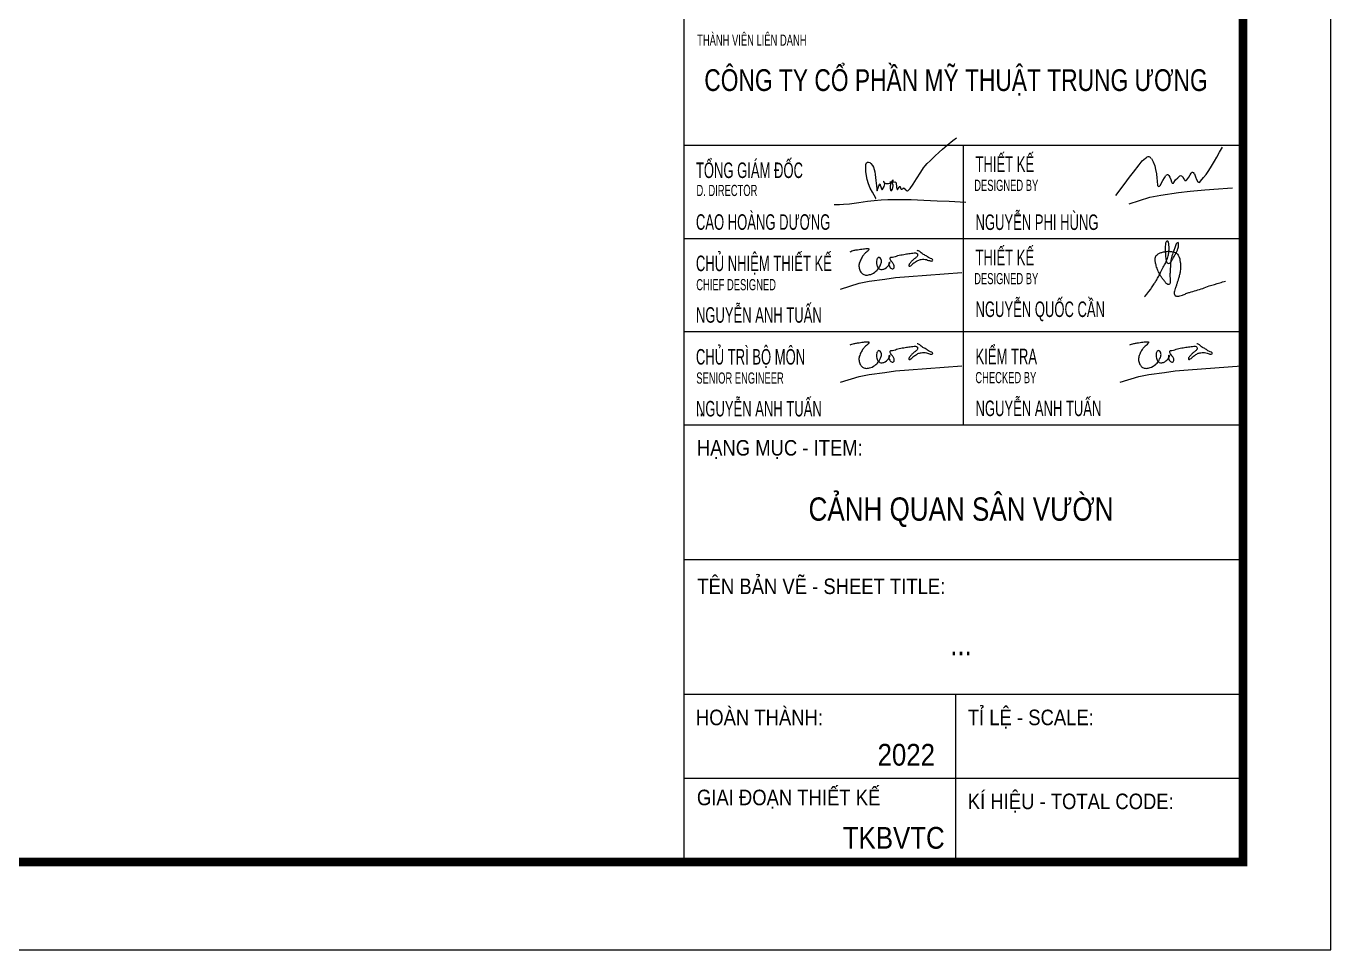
# Model space of a CAD drawing. Header units: millimetres. Extents: x -470 to 125, y -325 to 641.
# Drawn here: x -23.6 to 124.9, y -325.1 to -220 of the extents above; entities that cross this region are included whole.
import ezdxf
from ezdxf.enums import TextEntityAlignment as Align

# ---------------------------------------------------------------- set-up
doc = ezdxf.new("R2010")
doc.units = ezdxf.units.MM
doc.header["$MEASUREMENT"] = 0
doc.layers.add('N2-TEXT02', color=2, linetype='Continuous', lineweight=20)
doc.styles.add('Arial', font='arial_1.ttf')

# ---------------------------------------------------------------- blocks, each defined once
blk = doc.blocks.new('A$C2d57eb36')
for p, q in [((21.76, 14.16), (22.52, 14.85)), ((22.52, 14.85), (23.56, 15.72)), ((23.56, 15.72), (24.83, 16.72)), ((24.83, 16.72), (25.66, 17.35)), ((5.42, 11.61), (5.55, 11.79)), ((5.55, 11.79), (5.73, 11.88)), ((5.73, 11.88), (5.98, 11.88)), ((5.98, 11.88), (6.26, 11.81)), ((6.26, 11.81), (6.52, 11.6)), ((19.12, 11.62), (19.73, 12.23)), ((19.73, 12.23), (20.77, 13.24)), ((20.77, 13.24), (21.76, 14.16)), ((5.34, 10.99), (5.37, 11.4)), ((5.35, 10.41), (5.34, 10.99)), ((5.38, 9.84), (5.35, 10.41)), ((5.37, 11.4), (5.42, 11.61)), ((5.53, 8.84), (5.38, 9.84)), ((5.7, 8.03), (5.53, 8.84)), ((6.52, 11.6), (6.84, 11.2)), ((6.84, 11.2), (7.06, 10.8)), ((7.06, 10.8), (7.26, 10.3)), ((7.26, 10.3), (7.38, 9.75)), ((7.38, 9.75), (7.48, 9.14)), ((7.48, 9.14), (7.57, 8.47)), ((16.73, 8.17), (17.67, 9.69)), ((17.67, 9.69), (18.27, 10.63)), ((18.27, 10.63), (18.64, 11.07)), ((18.64, 11.07), (19.12, 11.62)), ((5.96, 7.09), (5.7, 8.03)), ((6.36, 6.12), (5.96, 7.09)), ((6.83, 5.23), (6.36, 6.12)), ((7.57, 8.47), (7.63, 7.79)), ((7.63, 7.79), (7.75, 6.6)), ((7.75, 6.6), (7.83, 5.91)), ((7.83, 5.91), (7.86, 5.57)), ((7.94, 5.58), (8.42, 6.98)), ((8.64, 6.65), (8.89, 5.93)), ((8.89, 5.93), (8.92, 5.81)), ((9.06, 5.73), (9.26, 6.08)), ((9.26, 6.08), (9.46, 6.46)), ((9.32, 7.65), (9.31, 7.63)), ((9.31, 7.63), (9.32, 7.59)), ((9.34, 7.65), (9.32, 7.65)), ((9.32, 7.59), (9.34, 7.53)), ((9.4, 7.6), (9.34, 7.65)), ((9.34, 7.53), (9.39, 7.47)), ((9.39, 7.47), (9.42, 7.44)), ((9.49, 7.47), (9.4, 7.6)), ((9.42, 7.44), (9.47, 7.37)), ((9.46, 6.46), (9.58, 6.8)), ((9.47, 7.37), (9.55, 7.28)), ((9.56, 7.31), (9.49, 7.47)), ((9.55, 7.28), (9.66, 7.21)), ((9.6, 7.09), (9.56, 7.31)), ((9.58, 6.8), (9.6, 7.09)), ((9.66, 7.21), (9.83, 7.16)), ((9.83, 7.16), (10.17, 7.15)), ((10.17, 7.15), (10.43, 7.18)), ((10.43, 7.18), (10.72, 7.24)), ((10.72, 7.24), (11, 7.35)), ((10.78, 7.47), (10.77, 7.46)), ((10.77, 7.46), (10.89, 7.41)), ((11.02, 7.44), (10.78, 7.47)), ((10.86, 6.88), (10.82, 6.65)), ((10.82, 6.65), (10.82, 6.34)), ((10.82, 6.34), (10.84, 6)), ((10.84, 6), (10.88, 5.8)), ((11, 7.27), (10.86, 6.88)), ((10.89, 7.41), (11.04, 7.4)), ((11.26, 7.72), (11, 7.27)), ((11, 7.35), (11.13, 7.4)), ((11.13, 7.4), (11.02, 7.44)), ((11.04, 7.4), (11.88, 7.49)), ((11.13, 7.4), (11.28, 7.47)), ((11.19, 7.34), (11.13, 7.4)), ((11.25, 7.25), (11.19, 7.34)), ((11.19, 5.63), (11.34, 5.91)), ((11.36, 7.11), (11.25, 7.25)), ((11.43, 7.9), (11.26, 7.72)), ((11.28, 7.47), (11.42, 7.58)), ((11.34, 5.91), (11.43, 6.25)), ((11.48, 6.74), (11.36, 7.11)), ((11.42, 7.58), (11.49, 7.68)), ((11.48, 7.89), (11.43, 7.9)), ((11.43, 6.25), (11.49, 6.6)), ((11.51, 7.85), (11.48, 7.89)), ((11.49, 6.6), (11.48, 6.74)), ((11.49, 7.68), (11.52, 7.8)), ((11.52, 7.8), (11.51, 7.85)), ((11.88, 7.49), (12.02, 7.48)), ((12.02, 7.48), (12.1, 7.42)), ((12.1, 7.42), (12.21, 6.6)), ((12.21, 6.6), (12.26, 6.25)), ((12.26, 6.25), (12.33, 5.96)), ((12.33, 5.96), (12.36, 5.85)), ((12.36, 5.85), (12.39, 5.78)), ((12.45, 5.78), (12.55, 5.89)), ((12.55, 5.89), (12.83, 6.29)), ((12.83, 6.29), (12.96, 6.47)), ((12.96, 6.47), (13, 6.52)), ((13, 6.52), (13.04, 6.42)), ((13.04, 6.42), (13.11, 6.16)), ((13.11, 6.16), (13.19, 5.98)), ((13.19, 5.98), (13.28, 5.9)), ((13.28, 5.9), (13.38, 5.87)), ((13.38, 5.87), (13.49, 5.89)), ((13.49, 5.89), (13.6, 5.96)), ((13.6, 5.96), (13.71, 6.06)), ((13.71, 6.06), (13.8, 6.15)), ((13.8, 6.15), (13.85, 6.15)), ((13.85, 6.15), (13.89, 6.11)), ((13.89, 6.11), (13.92, 6.02)), ((13.92, 6.02), (13.95, 5.95)), ((13.95, 5.95), (13.98, 5.93)), ((13.98, 5.93), (14.04, 5.92)), ((14.04, 5.92), (14.19, 6)), ((14.19, 6), (14.26, 5.84)), ((14.26, 5.84), (14.35, 5.68)), ((14.85, 5.6), (15.27, 6.04)), ((15.27, 6.04), (15.95, 6.99)), ((15.95, 6.99), (16.73, 8.17)), ((3.81, 2.92), (5.74, 3.17)), ((5.74, 3.17), (7.26, 3.35)), ((7.62, 3.89), (6.83, 5.23)), ((7.26, 3.35), (8.83, 3.49)), ((7.5, 3.83), (7.55, 3.8)), ((7.55, 3.8), (7.6, 3.8)), ((7.6, 3.8), (7.62, 3.82)), ((7.63, 3.84), (7.62, 3.89)), ((7.62, 3.82), (7.63, 3.84)), ((8.83, 3.49), (10.33, 3.58)), ((8.92, 5.81), (8.95, 5.77)), ((8.95, 5.77), (8.99, 5.73)), ((8.99, 5.73), (9.06, 5.73)), ((10.33, 3.58), (11.94, 3.59)), ((10.88, 5.8), (10.92, 5.68)), ((10.92, 5.68), (10.96, 5.6)), ((10.96, 5.6), (11.03, 5.56)), ((11.03, 5.56), (11.09, 5.56)), ((11.09, 5.56), (11.15, 5.59)), ((11.15, 5.59), (11.19, 5.63)), ((11.94, 3.59), (13.78, 3.58)), ((12.39, 5.78), (12.45, 5.78)), ((13.78, 3.58), (15.54, 3.54)), ((14.35, 5.68), (14.45, 5.55)), ((14.45, 5.55), (14.51, 5.51)), ((14.51, 5.51), (14.58, 5.48)), ((14.58, 5.48), (14.66, 5.48)), ((14.66, 5.48), (14.85, 5.6)), ((15.54, 3.54), (18.33, 3.41)), ((18.33, 3.41), (21.31, 3.31)), ((21.31, 3.31), (23.99, 3.17)), ((23.99, 3.17), (27.7, 2.99)), ((-1.69, 2.47), (-0.51, 2.47)), ((-0.51, 2.47), (0.36, 2.51)), ((0.36, 2.51), (1.72, 2.63)), ((1.72, 2.63), (3.81, 2.92))]:
    blk.add_line(p, q)
for centre, major_axis, start_param, end_param in [((8.47, 6.96), (-0.057, 0.0001), 4.047452, 5.958174), ((8.28, 6.72), (-0.36, 0), 2.926607, 4.044965), ((7.9, 5.58), (0.0403, 0.0008), 3.225426, 6.324708)]:
    blk.add_ellipse(centre, major_axis=major_axis, ratio=1, start_param=start_param, end_param=end_param)
blk = doc.blocks.new('A$Cc00810b1')
at = {"linetype": 'Continuous', "lineweight": 0}
for p, q in [((6.06, 4.96), (9.21, 5.4)), ((9.21, 5.4), (11.31, 5.69)), ((11.31, 5.69), (13.92, 5.89)), ((13.92, 5.89), (24.48, 6.7)), ((0.38, 3.43), (4.08, 4.6)), ((4.08, 4.6), (6.06, 4.96))]:
    blk.add_line(p, q, dxfattribs=at)
blk.add_open_spline([(2.3, 10.85, 0), (2.3, 10.85, 0.12), (2.72, 11.09, -0.08), (3.13, 11.12, 0.03), (3.73, 11.26, -0.01), (4.34, 11.31, 0), (4.88, 11.42, 0), (5.36, 11.45, 0), (5.69, 11.45, 0), (6.14, 11.5, 0), (5.74, 10.81, 0), (5.23, 10.58, 0), (4.72, 9.9, 0), (4.34, 9.19, 0), (4.01, 8.39, 0), (4.04, 7.53, 0), (4.34, 6.84, 0), (4.84, 6.3, 0), (5.59, 6.14, 0), (6.5, 6.34, 0), (7.35, 6.84, 0), (7.94, 7.49, 0), (8.27, 8.12, 0), (8.56, 8.73, 0), (8.47, 9.36, 0), (8.17, 9.74, 0), (7.85, 9.71, 0), (7.66, 9.49, 0), (7.54, 9.16, 0), (7.49, 8.71, 0), (7.58, 8.25, 0), (7.73, 7.76, 0), (8.1, 7.34, 0), (8.72, 7.28, 0), (9.27, 7.47, 0), (9.64, 7.81, 0), (9.9, 8.12, 0), (10.09, 8.38, 0), (10.22, 8.62, 0), (10.04, 8.88, 0), (9.97, 8.39, 0), (10.04, 8.09, 0), (10.22, 7.68, 0), (10.47, 7.46, 0), (10.79, 7.4, 0), (11.04, 7.61, 0), (11.09, 7.93, 0), (10.97, 8.3, 0), (10.7, 8.67, 0), (10.4, 9.02, 0), (10.28, 9.32, 0), (10.16, 9.72, 0), (11.01, 9.79, 0), (11.75, 10.09, 0), (12.9, 10.3, 0), (13.98, 10.49, 0), (14.8, 10.56, 0), (15.54, 10.67, 0), (15.8, 10.08, 0), (15.38, 9.63, 0), (14.89, 9.33, 0), (14.46, 8.91, 0), (14.18, 8.53, 0), (13.99, 8.27, 0), (13.9, 8.08, 0), (14.09, 7.9, 0), (14.34, 8.1, 0), (14.61, 8.23, 0), (14.79, 8.56, 0), (15.25, 8.75, 0), (15.72, 9.17, 0), (16.35, 9.29, 0), (16.92, 9.38, 0), (17.41, 9.29, 0), (17.83, 9.11, 0), (18.2, 9.08, 0), (18.49, 8.92, 0), (18.95, 9.34, 0), (17.88, 9.54, 0), (17.45, 10.07, 0), (16.67, 10.32, 0), (16.23, 10.88, 0), (15.79, 11.03, 0), (15.61, 11.09, 0)], degree=3, knots=[0, 0, 0, 0, 288.527862, 650.547764, 1153.137694, 1634.90649, 2070.145157, 2449.616182, 2707.016833, 2910.280697, 3240.274967, 3884.092619, 4425.336125, 5087.298514, 5787.917829, 6404.548073, 7025.693008, 7496.234979, 8044.610942, 8692.236649, 9621.071089, 10279.045951, 10692.332131, 11272.121807, 11806.379233, 12090.520964, 12272.916531, 12463.801927, 12721.031105, 13070.090506, 13500.691025, 13787.969085, 14277.585578, 14670.014594, 15161.230852, 15561.784917, 15829.644064, 16095.347139, 16311.830024, 16419.356887, 16610.22059, 17005.435371, 17337.920326, 17566.868703, 17774.465882, 18027.40094, 18229.963297, 18483.443567, 18914.432364, 19285.106078, 19514.922059, 19709.909682, 20075.949497, 20951.832348, 21856.857384, 22674.189945, 23501.735526, 23855.394362, 24208.703848, 24662.964332, 25118.690428, 25577.27294, 26030.269052, 26195.037719, 26350.83, 26452.4926, 26680.943375, 26954.867185, 27164.019212, 27501.893832, 28068.292874, 28584.629035, 28962.396054, 29385.030242, 29731.852395, 30005.153706, 30233.890782, 30442.275056, 31069.332668, 31671.062633, 32229.49249, 32832.236758, 33272.953108, 33272.953108, 33272.953108, 33272.953108])
blk = doc.blocks.new('A$C0c3f9050')
at = {"lineweight": 0}
blk.add_open_spline([(7.07, 2.13), (7.07, 2.13), (8.11, 3.39), (8.61, 4.21), (9.05, 4.88), (9.41, 5.51), (9.82, 6.3), (10.21, 7.19), (10.75, 7.99), (11.06, 8.83), (11.35, 9.58), (11.43, 10.36), (11.45, 11.04), (11.38, 11.59), (11.34, 12.04), (11.06, 12.13), (10.83, 11.87), (10.76, 11.44), (10.73, 10.82), (10.76, 10.12), (10.85, 9.27), (10.91, 7.86), (11.8, 8.25), (11.96, 8.8), (12.37, 9.32), (12.61, 9.87), (12.89, 10.37), (13.03, 10.82), (13.15, 11.22), (13.14, 11.51), (13.14, 11.9), (12.76, 11.73), (12.62, 11.31), (12.39, 10.76), (12.2, 10.18), (12, 9.67), (11.84, 9.05), (11.69, 8.33), (11.69, 7.57), (11.63, 6.98), (11.61, 6.47), (11.58, 5.98), (11.62, 5.51), (11.66, 5.06), (11.65, 4.73), (11.64, 4.43), (11.33, 4.29), (10.97, 4.45), (10.75, 4.77), (10.47, 5.14), (10.15, 5.52), (9.79, 6.12), (9.43, 6.82), (9.16, 7.58), (8.98, 8.27), (8.91, 8.79), (8.95, 9.28), (9.26, 9.66), (9.7, 9.99), (10.2, 10.09), (10.71, 10.22), (11.26, 10.3), (11.98, 10.23), (12.71, 10.07), (13.28, 9.34), (13.43, 8.46), (13.51, 7.47), (13.43, 6.66), (13.27, 5.91), (13.1, 5.3), (12.89, 4.74), (12.76, 4.16), (12.51, 3.67), (12.38, 3.17), (12.35, 2.76), (12.43, 2.43), (12.66, 2.25), (13.14, 2.23), (13.76, 2.37), (14.45, 2.72), (15.66, 3.11), (17.08, 3.47), (18.83, 4.2), (20.23, 4.52), (21.19, 4.84), (21.53, 4.95)], degree=3, knots=[0, 0, 0, 0, 119.063686, 181.470675, 227.00622, 276.036577, 330.009261, 406.165609, 470.988829, 524.642321, 585.609885, 633.633466, 683.17805, 719.148113, 751.988269, 758.374238, 774.029074, 810.916391, 848.116364, 899.69804, 946.818575, 1043.068921, 1066.910606, 1113.310668, 1154.453422, 1199.73449, 1233.581329, 1268.838706, 1296.127436, 1314.031539, 1335.072489, 1350.428676, 1376.043651, 1425.6651, 1470.225519, 1498.535304, 1536.746305, 1600.639441, 1645.683578, 1688.94353, 1721.172618, 1749.337487, 1786.721158, 1817.469494, 1839.683919, 1855.637296, 1873.47929, 1897.255338, 1930.247844, 1950.211167, 1991.127591, 2031.565103, 2089.423976, 2151.332003, 2193.551982, 2233.186648, 2258.515799, 2288.303469, 2329.094448, 2368.669877, 2389.330985, 2435.355245, 2480.507021, 2534.851986, 2579.837271, 2657.605626, 2712.945959, 2779.702581, 2821.717796, 2867.866703, 2906.675502, 2943.005095, 2986.496854, 3017.765672, 3047.338372, 3069.71339, 3082.636592, 3102.395346, 3163.984276, 3209.642408, 3257.563984, 3421.816973, 3505.358544, 3638.596468, 3711.06171, 3711.06171, 3711.06171, 3711.06171], dxfattribs=at)
blk = doc.blocks.new('A$C7d07ca7a')
at = {"linetype": 'Continuous', "lineweight": 0}
for p, q in [((20.13, 10.91), (20.67, 11.83)), ((5.73, 8.66), (6.25, 9.35)), ((6.25, 9.35), (6.86, 9.84)), ((6.86, 9.84), (7.03, 9.99)), ((7.92, 9.77), (8.25, 9.2)), ((19.22, 9.3), (19.63, 10.05)), ((19.63, 10.05), (20.13, 10.91)), ((4.03, 6.44), (4.73, 7.35)), ((4.73, 7.35), (5.73, 8.66)), ((8.25, 9.2), (8.56, 8.49)), ((8.56, 8.49), (8.68, 7.83)), ((8.68, 7.83), (8.83, 7.08)), ((8.83, 7.08), (8.91, 6.27)), ((14.87, 6.88), (15.05, 7.15)), ((15.62, 7.05), (15.8, 6.54)), ((17.73, 6.94), (18.06, 7.47)), ((18.06, 7.47), (18.48, 8.13)), ((18.48, 8.13), (18.85, 8.72)), ((18.85, 8.72), (19.22, 9.3)), ((1.56, 3.18), (3.07, 5.16)), ((3.07, 5.16), (4.03, 6.44)), ((8.91, 6.27), (8.95, 5.78)), ((8.95, 5.78), (9.03, 4.95)), ((9.47, 4.97), (9.98, 5.88)), ((9.98, 5.88), (10.27, 6.35)), ((10.27, 6.35), (10.5, 6.73)), ((11.05, 6.76), (11.25, 6.46)), ((11.25, 6.46), (11.42, 6.02)), ((11.42, 6.02), (11.55, 5.62)), ((11.55, 5.62), (11.59, 5.5)), ((11.92, 5.5), (12.26, 5.95)), ((12.26, 5.95), (12.68, 6.36)), ((12.68, 6.36), (12.95, 6.63)), ((13.37, 6.65), (13.53, 6.5)), ((13.53, 6.5), (13.69, 6.23)), ((13.69, 6.23), (13.83, 5.99)), ((14.26, 5.96), (14.6, 6.48)), ((14.6, 6.48), (14.87, 6.88)), ((15.8, 6.54), (15.98, 6.05)), ((15.98, 6.05), (16.22, 5.65)), ((16.69, 5.72), (17.25, 6.37)), ((17.25, 6.37), (17.73, 6.94)), ((3.95, 1.71), (7.65, 2.89)), ((7.65, 2.89), (9.63, 3.25)), ((9.63, 3.25), (12.78, 3.69)), ((12.78, 3.69), (14.88, 3.98)), ((14.88, 3.98), (17.49, 4.18)), ((17.49, 4.18), (19.91, 4.36)), ((19.91, 4.36), (21.53, 4.49)), ((21.53, 4.49), (22.45, 4.56))]:
    blk.add_line(p, q, dxfattribs=at)
for centre, major_axis, start_param, end_param in [((7.39, 9.54), (-0.57, 0), 3.552533, 5.394088), ((15.31, 6.98), (0.315, 0), 0.241368, 2.556388), ((9.25, 5.03), (0.228, 0), 3.484328, 6.019795), ((10.79, 6.55), (0.337, 0), 0.652429, 2.594427), ((11.76, 5.55), (0.176, 0), 3.443551, 5.995544), ((13.17, 6.4), (0.317, 0), 0.916916, 2.34751), ((14.05, 6.11), (0.26, 0), 3.65293, 5.668512), ((16.44, 5.78), (-0.26, 0), 0.538815, 2.882622)]:
    blk.add_ellipse(centre, major_axis=major_axis, ratio=1, start_param=start_param, end_param=end_param, dxfattribs=at)

msp = doc.modelspace()

# ---------------------------------------------------------------- linework, layer by layer
at = {"layer": 'N2-TEXT02'}
for p, q in [((51.29, 84.92), (51.29, -315.08)), ((51.29, -233.53), (114.93, -233.53)), ((83.11, -265.35), (83.11, -233.53)), ((51.29, -244.14), (114.93, -244.14)), ((51.29, -254.74), (114.93, -254.74)), ((51.29, -265.35), (114.93, -265.35)), ((51.29, -280.67), (114.93, -280.67)), ((51.29, -295.99), (114.93, -295.99)), ((82.22, -295.99), (82.22, -315.08)), ((51.29, -305.53), (114.93, -305.53))]:
    msp.add_line(p, q, dxfattribs=at)
msp.add_lwpolyline([(-469.07, -325.08), (124.93, -325.08), (124.93, 94.92), (-469.07, 94.92)], close=True, dxfattribs=at)
at = {"layer": 'N2-TEXT02', "const_width": 1}
msp.add_lwpolyline([(-444.07, -315.08), (-444.07, 84.92), (114.93, 84.92), (114.93, -315.08)], close=True, dxfattribs=at)

# ---------------------------------------------------------------- block references
at = {"layer": 'N2-TEXT02'}
for name, p, xscale, yscale, zscale in [('A$C2d57eb36', (69.26, -241.54), 0.5090909090909076, 0.5090909090909076, 0.5090909090909076), ('A$C7d07ca7a', (99.45, -241.29), 0.6363636363636345, 0.6363636363636345, 0.6363636363636345), ('A$C0c3f9050', (99.23, -252.15), 0.6363636363636345, 0.6363636363636345, 0.6363636363636345), ('A$Cc00810b1', (68.9, -251.87), 0.5727272727272711, 0.5727272727272711, 0.5727272727272711), ('A$Cc00810b1', (68.9, -262.48), 0.5727272727272711, 0.5727272727272711, 0.5727272727272711), ('A$Cc00810b1', (100.72, -262.48), 0.5727272727272711, 0.5727272727272711, 0.5727272727272711)]:
    msp.add_blockref(name, p, dxfattribs=dict(at, xscale=xscale, yscale=yscale, zscale=zscale))

# ---------------------------------------------------------------- texts
at = {"layer": 'N2-TEXT02', "style": 'Arial'}
for s, height, width, p in [('THÀNH VIÊN LIÊN DANH', 1.2727, 0.6, (52.8, -222.23)), ('CÔNG TY CỔ PHẦN MỸ THUẬT TRUNG ƯƠNG', 2.4747, 0.75, (53.61, -227.38)), ('THIẾT KẾ', 1.768, 0.6, (84.48, -236.59)), ('TỔNG GIÁM ĐỐC', 1.7677, 0.6, (52.66, -237.28)), ('CAO HOÀNG DƯƠNG', 1.7677, 0.6, (52.66, -243.17)), ('NGUYỄN PHI HÙNG', 1.7677, 0.6, (84.48, -243.19)), ('THIẾT KẾ', 1.768, 0.6, (84.48, -247.2)), ('CHỦ NHIỆM THIẾT KẾ', 1.7677, 0.6, (52.66, -247.87)), ('NGUYỄN QUỐC CẦN', 1.7677, 0.6, (84.48, -253.09)), ('NGUYỄN ANH TUẤN', 1.7677, 0.6, (52.66, -253.74)), ('CHỦ TRÌ BỘ MÔN', 1.7677, 0.6, (52.66, -258.5)), ('KIỂM TRA', 1.768, 0.6, (84.48, -258.46)), ('NGUYỄN ANH TUẤN', 1.7677, 0.6, (52.66, -264.4)), ('NGUYỄN ANH TUẤN', 1.7677, 0.6, (84.48, -264.36)), ('..', 1.768, 0.6, (52.66, -264.37)), ('HOÀN THÀNH:', 1.7677, 0.85, (52.66, -299.52)), ('TỈ LỆ - SCALE:', 1.7677, 0.85, (83.6, -299.52)), ('KÍ HIỆU - TOTAL CODE:', 1.7677, 0.85, (83.6, -309.07))]:
    msp.add_text(s, height=height, dxfattribs=dict(at, width=width)).set_placement(p)
for s, height, width, p in [('DESIGNED BY', 1.2727, 0.6, (84.33, -238.11)), ('D. DIRECTOR', 1.2727, 0.6, (52.72, -238.69)), ('CHIEF DESIGNED', 1.2727, 0.6, (52.7, -249.41)), ('DESIGNED BY', 1.2727, 0.6, (84.33, -248.72)), ('SENIOR ENGINEER', 1.2727, 0.6, (52.7, -260.03)), ('CHECKED BY', 1.273, 0.6, (84.46, -259.98)), ('HẠNG MỤC - ITEM:', 1.7677, 0.85, (52.76, -267.97)), ('TÊN BẢN VẼ - SHEET TITLE:', 1.7677, 0.85, (52.82, -283.72)), ('GIAI ĐOẠN THIẾT KẾ', 1.7677, 0.85, (52.77, -307.74))]:
    msp.add_text(s, height=height, dxfattribs=dict(at, width=width)).set_placement(p, align=Align.MIDDLE_LEFT)
at = {"layer": 'N2-TEXT02', "style": 'Arial', "width": 0.8}
for s, height, p in [('CẢNH QUAN SÂN VƯỜN', 2.6515, (82.83, -276.26)), ('...', 2.652, (82.83, -291.58))]:
    msp.add_text(s, height=height, dxfattribs=at).set_placement(p, align=Align.CENTER)
at = {"layer": 'N2-TEXT02', "style": 'Arial', "width": 0.85}
for s, p in [('2022', (79.87, -304.12)), ('TKBVTC', (80.97, -313.57))]:
    msp.add_text(s, height=2.475, dxfattribs=at).set_placement(p, align=Align.RIGHT)

doc.saveas('drawing.dxf')
